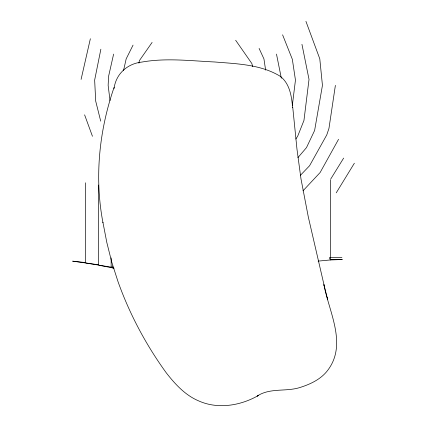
<?xml version="1.0" encoding="UTF-8"?>
<svg xmlns="http://www.w3.org/2000/svg" width="427" height="427" viewBox="0 0 427 427"><rect width="100%" height="100%" fill="white"/><g stroke="black" fill="none" stroke-linecap="round" stroke-linejoin="round"><path stroke-width="0.64" d="M114.073 268.167L111.532 267.67L111.153 267.158L85.891 263.027L85.405 262.562L85.405 182.793M292.292 105.779L295.457 80.105L292.34 59.305L282.594 34.827M335.387 85.368L328.961 128.394L326.756 134.948L309.58 165.74L300.416 175.3M138.887 63.191L139.41 60.586L152.108 42.417M100.868 49.201L94.65 80.105L95.696 101.098L100.708 121.129M113.619 54.101L108.591 76.284L108.143 85.368L110.027 100.575M123.526 70.562L126.162 58.915L133.053 45.113M81.087 79.395L90.364 38.74M114.036 88.613C115.866 73.94 127.347 63.586 141.94 62.059C166.012 57.784 190.511 60.837 214.717 61.984C236.809 63.804 260.486 64.36 279.995 76.134C289.778 83.377 291.614 96.262 292.612 107.551M114.11 87.316C99.149 130.534 94.351 177.402 102.934 222.504L102.891 222.152L106.803 242.44L111.687 261.948L118.001 281.612C129.605 314.128 146.029 344.92 166.295 372.862C175.059 384.103 185.185 395.199 198.56 400.852C217.813 409.584 240.865 405.687 258.719 395.29L257.102 396.123C269.747 387.695 285.407 391.842 299.252 387.721C309.949 384.423 320.874 379.443 327.765 370.257C347.461 344.253 329.009 312.19 323.917 284.654L327.6 299.284L327.263 297.849M338.552 139.314L320.122 172.524L302.951 190.869M336.236 192.833L354.367 163.21M330.658 179.143L343.644 158.097M85.405 262.562L72.633 261.169L98.594 264.788L99.021 265.279L111.532 267.67L112.595 265.973M295.847 138.999L297.651 136.293L303.955 120.441L309.02 79.395L301.948 44.323M297.902 157.648L306.49 147.614L314.619 130.465L322.444 85.368L319.796 58.862L305.929 21.35M330.642 179.89L330.669 259.653L330.381 259.968L318.12 261.11M341.915 257.412L329.34 257.695L330.381 259.968L342.305 259.52L330.669 259.653M111.532 267.67L113.491 267.975M235.661 40.261L251.861 63.554L252.635 66.633M259.093 48.395L263.945 58.915L265.621 70.113M84.599 114.836L92.456 136.293M324.285 286.031L308.31 216.985L300.976 178.822L296.984 149.247L292.741 107.236M276.488 54.101L281.329 78.21M111.153 257.855L111.153 267.158M98.589 185.019L98.594 264.788"/></g></svg>
